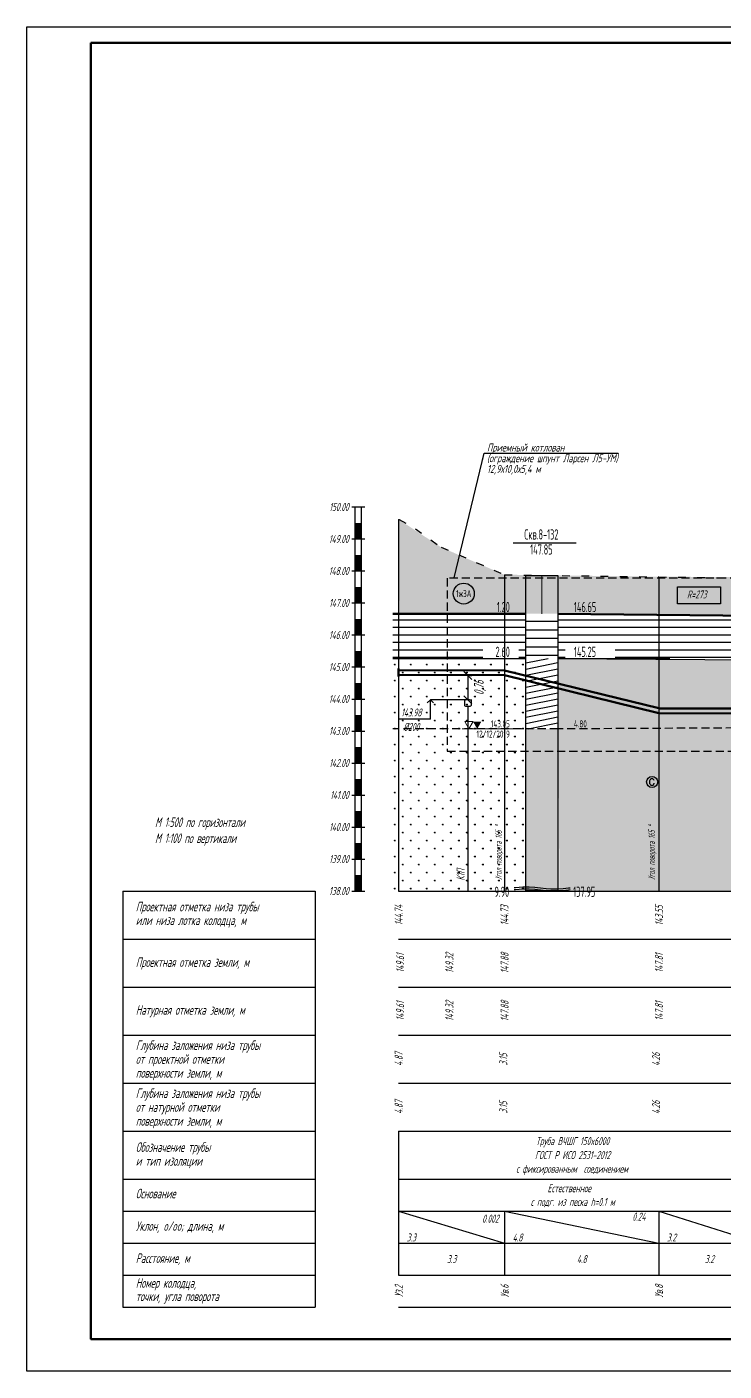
# Model space of a CAD drawing. Header units: metres. Extents: x -30 to 2050, y -904 to 400.
# Drawn here: x -29.9 to 187.8, y -904 to -484 of the extents above; entities that cross this region are included whole.
import ezdxf
from ezdxf import colors
from ezdxf.entities.mleader import LeaderData, LeaderLine
from ezdxf.enums import TextEntityAlignment as Align
from ezdxf.math import Vec2, Vec3

# ---------------------------------------------------------------- set-up
doc = ezdxf.new("R2010")
doc.units = ezdxf.units.M
doc.header["$LTSCALE"] = 0.2
doc.linetypes.add('ACAD_ISO03W100', pattern=[30, 12, -18])
doc.linetypes.add('штриховая', pattern=[19.05, 12.7, -6.35])
for name, color, linetype in [('Линейка', 7, 'Continuous'), ('МГТ_ИГ_Геология', 252, 'Continuous'), ('Примыкания', 7, 'Continuous'), ('Таблица', 7, 'Continuous'), ('Трубы', 7, 'Continuous'), ('Узлы', 7, 'Continuous'), ('Футляры', 7, 'Continuous'), ('Чёрная земля', 7, 'ACAD_ISO03W100')]:
    doc.layers.add(name, color=color, linetype=linetype)
doc.layers.add('МГТ_НВК_В1_выноски', color=7, linetype='Continuous', lineweight=30)
doc.styles.get("Standard").update_dxf_attribs({"font": 'SPDS.shx', "width": 0.7, "oblique": 15, "height": 3})
doc.styles.add('Стиль Simplex', font='simplex.shx')
doc.dimstyles.new('ISO-25', dxfattribs={"dimtxt": 2.5, "dimasz": 2.5, "dimexe": 1.25, "dimexo": 0.625, "dimtad": 1, "dimtxsty": 'Standard', "dimcen": 2.5, "dimadec": 0, "dimazin": 0, "dimtfac": 1, "dimtmove": 0, "dimatfit": 3, "dimfxl": 1, "dimarcsym": 0})

# ---------------------------------------------------------------- blocks, each defined once
blk = doc.blocks.new('_OBLIQUE')
at = {"color": 0, "linetype": 'ByBlock', "lineweight": -2}
blk.add_line((0.5, 0.5), (-0.5, -0.5), dxfattribs=at)
blk = doc.blocks.new('*D113')
at = {"layer": 'Defpoints', "color": 0, "transparency": 16777216}
for p in [(107.78, -686.65), (107.78, -694.22), (107.78, -694.22)]:
    blk.add_point(p, dxfattribs=at)
at = {"layer": 'Примыкания', "color": 0, "lineweight": -2, "transparency": 16777216}
for p, q in [((107.78, -686.65), (107.78, -694.22)), ((108.41, -686.65), (109.03, -686.65)), ((108.41, -694.22), (109.03, -694.22))]:
    blk.add_line(p, q, dxfattribs=at)
at = {"layer": 'Примыкания', "color": 0, "lineweight": -2, "transparency": 16777216, "xscale": 2.5, "yscale": 2.5, "zscale": 2.5}
for p, rotation in [((107.78, -686.65), 90), ((107.78, -694.22), 270)]:
    blk.add_blockref('_OBLIQUE', p, dxfattribs=dict(at, rotation=rotation))
at = {"layer": 'Примыкания', "color": 0, "transparency": 16777216, "insert": (111.58, -690.48), "char_height": 3, "width": 5.9313, "attachment_point": 5, "rotation": 90}
blk.add_mtext('0,76', dxfattribs=at)
blk = doc.blocks.new('DN')
at = {"linetype": 'Continuous', "lineweight": 30, "flags": 128}
for points in [[(-0.126, -0.007), (-0.117, -0.002), (-0.073, 0.011), (-0.033, 0.011), (0.003, 0), (0.02, -0.007), (0.039, -0.019), (0.074, -0.037), (0.103, -0.043), (0.125, -0.048), (0.151, -0.043), (0.18, -0.036), (0.213, -0.019), (0.223, -0.012)], [(-0.126, -0.068), (-0.117, -0.063), (-0.073, -0.05), (-0.033, -0.05), (0.003, -0.059), (0.02, -0.067), (0.039, -0.079), (0.074, -0.098), (0.103, -0.103), (0.125, -0.108), (0.151, -0.103), (0.18, -0.095), (0.213, -0.079), (0.223, -0.072)]]:
    blk.add_lwpolyline(points, dxfattribs=at)
blk = doc.blocks.new('круг1_-26_3_-64_')
at = {"layer": 'МГТ_ИГ_Геология', "true_color": 0xffffff}
blk.add_hatch(color=7, dxfattribs=at).paths.add_polyline_path([(-0.327, 0, 1), (0.327, 0, 1)])
at = {"color": 7, "lineweight": 25}
blk.add_circle((0, 0), 0.327, dxfattribs=at)
at = {"color": 7, "lineweight": 20, "style": 'Стиль Simplex', "width": 0.590909}
blk.add_text('1ж3А', height=0.22, dxfattribs=at).set_placement((0, 0), align=Align.MIDDLE_CENTER)
blk = doc.blocks.new('CCE')
at = {"layer": 'МГТ_ИГ_Геология', "flags": 128}
blk.add_lwpolyline([(0.238, 0.049), (0.229, 0.075), (0.212, 0.091), (0.196, 0.103), (0.17, 0.107), (0.147, 0.103), (0.131, 0.093), (0.119, 0.084), (0.112, 0.068), (0.103, 0.049), (0.096, 0.035), (0.096, 0.014), (0.096, -0.005), (0.096, -0.023), (0.1, -0.04), (0.114, -0.063), (0.131, -0.084), (0.142, -0.091), (0.168, -0.098), (0.191, -0.096), (0.203, -0.091), (0.226, -0.07), (0.233, -0.049), (0.238, -0.04), (0.238, -0.033)], dxfattribs=at)
at = {"layer": 'МГТ_ИГ_Геология'}
blk.add_circle((0.178, 0.004), 0.173, dxfattribs=at)
blk = doc.blocks.new('1жзА 273')
at = {"layer": 'МГТ_ИГ_Геология'}
blk.add_lwpolyline([(132.21, -236), (145.65, -236), (145.65, -241.29), (132.21, -241.29)], close=True, dxfattribs=at)
at = {"layer": 'МГТ_ИГ_Геология', "insert": (135.2, -237.1), "char_height": 2.5, "attachment_point": 1}
blk.add_mtext_dynamic_manual_height_columns('R=273', width=10.097, gutter_width=15, heights=[0], dxfattribs=at)

msp = doc.modelspace()

# ---------------------------------------------------------------- hatches: boundary and pattern name
at = {"layer": 'МГТ_ИГ_Геология'}
h = msp.add_hatch(dxfattribs=at)
h.set_pattern_fill('GR24', color=251, scale=10, style=0, pattern_type=2)
h.set_pattern_definition([(225, (-1229.8202, -849.687), (3e-16, -3), [2.1213, -2.1213407]), (315, (-1231.3202, -848.187), (3, 0), [2.1213, -2.1213407]), (45, (-1232.8202, -849.687), (0, 3), [2.1213, -2.1213407]), (135, (-1231.3202, -851.187), (-3, 3e-16), [2.1213, -2.1213407])])
h.paths.add_polyline_path([(704.00054, -659.04228), (704.00054, -664.00045), (694.00054, -665.53271), (694.00054, -659.06739)], flags=16)
h.paths.add_polyline_path([(585.66799, -671.91327), (585.66799, -658.91327), (585.66799, -660.08642), (585.66799, -670.85812)], flags=16)
h.paths.add_polyline_path([(585.66799, -671.91327), (580.41655, -671.91327), (633.49355, -672.79764), (696.27255, -674.03141), (694.00054, -674.04228), (694.00054, -665.53271), (704.00054, -664.00045), (704.00054, -674.03141), (854.61495, -680.79059), (918.04017, -683.6867), (973.70467, -686.22843), (1014.36144, -688.08489), (1071.95738, -690.71482), (1118.53325, -692.84155), (1155.9995, -694.37302), (1226.82857, -694.37302), (1226.82857, -675.00623), (1227.30334, -652.68925), (1202.7208, -651.97176), (1155.28347, -653.59751), (1153.57641, -649.79453), (1058.62721, -650.86251), (1054.62983, -658.00475), (888.50425, -658.82965), (710.92836, -659.04228), (533.03911, -658.70972), (481.93012, -660.59502), (388.00959, -658.75274), (326.35177, -657.04662), (221.86739, -656.16561), (160.9143, -655.71838), (119.07523, -655.15811), (112.70266, -652.3884), (106.33009, -649.6187), (105.37761, -649.18719), (99.4089, -646.59301), (86.16561, -637.92081), (86.47122, -667.37876), (139.20506, -667.37629), (181.43771, -667.81247), (231.3389, -668.32785), (292.38768, -668.95836), (362.24582, -669.67986), (452.29968, -670.60994), (509.92156, -671.20506), (575.66799, -671.89395), (575.66799, -658.91327), (585.66799, -658.91327)])
h = msp.add_hatch(dxfattribs=at)
h.set_pattern_fill('GR07', color=251, scale=10, style=0, pattern_type=2)
h.set_pattern_definition([(0, (-2666.324, -403.281), (0, 7), [81.65, 0]), (0, (-2666.324, -400.951), (0, 7), [81.65, 0]), (0, (-2666.324, -398.611), (0, 7), [81.65, 0])])
h.paths.add_polyline_path([(125.89599, -667.37129), (84.37602, -667.37129), (84.37602, -681.37129), (125.89599, -681.37129)])
h.paths.add_polyline_path([(575.66799, -671.91327), (135.89599, -667.37129), (135.89599, -681.37129), (575.66799, -683.91327)])
edge = h.paths.add_edge_path(flags=16)
edge.add_ellipse((357.1419, -676.7098), major_axis=(0, 3.27292), ratio=0.415503797, start_angle=0, end_angle=360)
h.paths.add_polyline_path([(694.00054, -674.04228), (585.66799, -671.91327), (585.66799, -683.91327), (694.00054, -689.04228)])
h.paths.add_polyline_path([(599.31799, -677.66327), (599.31799, -676.16327)], flags=16)
edge = h.paths.add_edge_path(flags=16)
edge.add_ellipse((675.83442, -682.06953), major_axis=(0, 3.27292), ratio=0.172306162, start_angle=0, end_angle=360)
edge = h.paths.add_edge_path(flags=17)
edge.add_ellipse((858.70706, -683.75755), major_axis=(0, 3.27292), ratio=0.029743145, start_angle=0, end_angle=360)
h.paths.add_polyline_path([(717.65054, -676.79228), (717.65054, -675.29228)], flags=16)
h.paths.add_polyline_path([(112.41158, -681.42129), (123.64599, -681.42129), (123.64599, -676.82476), (112.41158, -676.82476)])
h.paths.add_polyline_path([(345.60342, -677.81501), (345.60342, -674.51501)], flags=16)
h.paths.add_polyline_path([(138.14599, -681.42129), (153.78866, -681.42129), (153.78866, -676.5022), (138.14599, -676.5022)], flags=17)
h.paths.add_polyline_path([(562.21873, -684.01247), (573.41799, -683.96327), (573.42914, -679.10727), (562.22988, -679.15647)])
h.paths.add_polyline_path([(665.65584, -683.71953), (666.00154, -683.7295), (666.00154, -680.4295), (665.65584, -680.41953)], flags=16)
h.paths.add_polyline_path([(680.4796, -689.09228), (691.75054, -689.09228), (691.75054, -682.91736), (680.4796, -682.91736)])
h.paths.add_polyline_path([(848.52849, -685.40755), (848.52849, -682.10755)], flags=16)
h.paths.add_polyline_path([(706.25054, -689.09228), (719.95272, -689.05096), (719.93361, -684.58674), (706.23142, -684.62806)], flags=17)
h.paths.add_polyline_path([(1038.085, -689.29714), (704.00054, -674.04228), (704.00054, -689.04228)])
h.paths.add_polyline_path([(422.9897, -674.34022), (436.43215, -674.34022), (436.43215, -679.63484), (422.9897, -679.63484)], flags=16)
h.paths.add_polyline_path([(472.20601, -678.68726), (477.36684, -674.83516)], flags=16)
h.paths.add_polyline_path([(755.52254, -681.27009), (755.52254, -686.56471)], flags=16)
h.paths.add_polyline_path([(766.33778, -685.61712), (771.4986, -681.76503)], flags=16)
h = msp.add_hatch(dxfattribs=at)
h.set_pattern_fill('CONSIST', color=251, scale=0.84, angle=-44.999962, style=0, pattern_type=2)
h.set_pattern_definition([(8e-06, (101.7684, -2133.8713), (-9e-06, 2.667), [])])
h.paths.add_polyline_path([(125.89599, -667.37129), (135.89599, -667.37129), (135.89599, -681.37129), (125.89599, -681.37129)])
h = msp.add_hatch(dxfattribs=at)
h.set_pattern_fill('GR28', color=251, scale=10, style=0, pattern_type=2)
h.set_pattern_definition([(90, (-345.1565, -463.2728), (-2.5, 2.5), [0.11, -4.89]), (45, (-345.1565, -463.163), (-2.5, 2.5), [0.113137, -3.422397]), (0, (-345.0765, -463.0828), (2.5, 2.5), [0.11, -4.89]), (315, (-344.9665, -463.083), (2.5, 2.5), [0.113137, -3.422397]), (90, (-344.8865, -463.2728), (-2.5, 2.5), [0.11, -4.89]), (45, (-344.9665, -463.353), (-2.5, 2.5), [0.113137, -3.422397]), (0, (-345.0765, -463.3528), (2.5, 2.5), [0.11, -4.89]), (315, (-345.1565, -463.273), (2.5, 2.5), [0.113137, -3.422397])])
h.paths.add_polyline_path([(125.89599, -681.37129), (83.64622, -681.52749), (83.64622, -754.24061), (113.01426, -754.24061), (125.89599, -754.24061)])
h = msp.add_hatch(dxfattribs=at)
h.set_pattern_fill('CONSIST', color=251, scale=0.42, style=0, pattern_type=2)
h.set_pattern_definition([(11.30993, (130.896, -2133.8713), (-4.7146345, 0.942927), [])])
h.paths.add_polyline_path([(125.89599, -681.37129), (135.89599, -681.37129), (135.89599, -703.37129), (125.89599, -703.37129)])
h = msp.add_hatch(dxfattribs=at)
h.set_pattern_fill('GR28', color=251, scale=10, style=0, pattern_type=2)
h.set_pattern_definition([(90, (-292.9068, -463.116), (-2.5, 2.5), [0.11, -4.89]), (45, (-292.9068, -463.006), (-2.5, 2.5), [0.113137, -3.422397]), (0, (-292.8268, -462.926), (2.5, 2.5), [0.11, -4.89]), (315, (-292.7168, -462.926), (2.5, 2.5), [0.113137, -3.422397]), (90, (-292.6368, -463.116), (-2.5, 2.5), [0.11, -4.89]), (45, (-292.7168, -463.196), (-2.5, 2.5), [0.113137, -3.422397]), (0, (-292.8268, -463.196), (2.5, 2.5), [0.11, -4.89]), (315, (-292.9068, -463.116), (2.5, 2.5), [0.113137, -3.422397])])
h.paths.add_polyline_path([(329.16851, -682.48845), (329.16519, -687.98162), (330.05781, -692.8256), (331.76381, -697.09722), (334.2006, -700.87328), (337.28558, -704.2306), (344.70708, -709.7549), (352.0414, -713.77777), (362.56811, -718.45625), (374.92962, -722.78117), (390.76195, -727.11881), (412.49569, -731.72366), (435.515, -735.22787), (483.53515, -740.18123), (525.95004, -743.51957), (575.66799, -746.91327), (575.66799, -754.24061), (136.38006, -754.24061), (135.89599, -681.37129), (194.56085, -681.71038), (260.94548, -682.0941)])
at = {"layer": 'МГТ_ИГ_Геология', "true_color": 0x0000ff}
msp.add_hatch(color=5, dxfattribs=at).paths.add_polyline_path([(110.69861, -703.37129), (109.39861, -701.07129), (111.99861, -701.07129)])
at = {"layer": 'МГТ_ИГ_Геология'}
msp.add_hatch(color=251, dxfattribs=at).paths.add_polyline_path([(125.89599, -753.9862), (135.89599, -753.88349), (135.89599, -703.37129), (125.89599, -703.37129)])

# ---------------------------------------------------------------- linework, layer by layer
at = {"layer": 'Линейка'}
for p, q in [((71.57133, -634.00968, -0.01578), (75.57133, -634.00968, -0.01578)), ((72.57133, -754.00968, -0.01578), (72.57133, -634.00968, -0.01578)), ((74.57133, -754.00968, -0.01578), (74.57133, -634.00968, -0.01578)), ((71.57133, -644.00968, -0.01578), (75.57133, -644.00968, -0.01578)), ((71.57133, -654.00968, -0.01578), (75.57133, -654.00968, -0.01578)), ((71.57133, -664.00968, -0.01578), (75.57133, -664.00968, -0.01578)), ((71.57133, -674.00968, -0.01578), (75.57133, -674.00968, -0.01578)), ((71.57133, -684.00968, -0.01578), (75.57133, -684.00968, -0.01578)), ((71.57133, -694.00968, -0.01578), (75.57133, -694.00968, -0.01578)), ((71.57133, -704.00968, -0.01578), (75.57133, -704.00968, -0.01578)), ((71.57133, -714.00968, -0.01578), (75.57133, -714.00968, -0.01578)), ((71.57133, -724.00968, -0.01578), (75.57133, -724.00968, -0.01578)), ((71.57133, -734.00968, -0.01578), (75.57133, -734.00968, -0.01578)), ((71.57133, -744.00968, -0.01578), (75.57133, -744.00968, -0.01578)), ((71.57133, -754.00968, -0.01578), (75.57133, -754.00968, -0.01578)), ((72.57133, -754.00968, -0.01578), (74.57133, -754.00968, -0.01578))]:
    msp.add_line(p, q, dxfattribs=at)
for points in [[(72.57133, -644.00968, -0.01578), (72.57133, -639.00968, -0.01578), (74.57133, -644.00968, -0.01578), (74.57133, -639.00968, -0.01578)], [(72.57133, -654.00968, -0.01578), (72.57133, -649.00968, -0.01578), (74.57133, -654.00968, -0.01578), (74.57133, -649.00968, -0.01578)], [(72.57133, -664.00968, -0.01578), (72.57133, -659.00968, -0.01578), (74.57133, -664.00968, -0.01578), (74.57133, -659.00968, -0.01578)], [(72.57133, -674.00968, -0.01578), (72.57133, -669.00968, -0.01578), (74.57133, -674.00968, -0.01578), (74.57133, -669.00968, -0.01578)], [(72.57133, -684.00968, -0.01578), (72.57133, -679.00968, -0.01578), (74.57133, -684.00968, -0.01578), (74.57133, -679.00968, -0.01578)], [(72.57133, -694.00968, -0.01578), (72.57133, -689.00968, -0.01578), (74.57133, -694.00968, -0.01578), (74.57133, -689.00968, -0.01578)], [(72.57133, -704.00968, -0.01578), (72.57133, -699.00968, -0.01578), (74.57133, -704.00968, -0.01578), (74.57133, -699.00968, -0.01578)], [(72.57133, -714.00968, -0.01578), (72.57133, -709.00968, -0.01578), (74.57133, -714.00968, -0.01578), (74.57133, -709.00968, -0.01578)], [(72.57133, -724.00968, -0.01578), (72.57133, -719.00968, -0.01578), (74.57133, -724.00968, -0.01578), (74.57133, -719.00968, -0.01578)], [(72.57133, -734.00968, -0.01578), (72.57133, -729.00968, -0.01578), (74.57133, -734.00968, -0.01578), (74.57133, -729.00968, -0.01578)], [(72.57133, -744.00968, -0.01578), (72.57133, -739.00968, -0.01578), (74.57133, -744.00968, -0.01578), (74.57133, -739.00968, -0.01578)], [(72.57133, -754.00968, -0.01578), (72.57133, -749.00968, -0.01578), (74.57133, -754.00968, -0.01578), (74.57133, -749.00968, -0.01578)]]:
    msp.add_solid(points, dxfattribs=at)
at = {"layer": 'МГТ_ИГ_Геология', "lineweight": 25}
msp.add_line((121.9516, -645.1866, -0.01578), (141.5535, -645.1866, -0.01578), dxfattribs=at)
at = {"layer": 'МГТ_ИГ_Геология', "linetype": 'Continuous', "lineweight": 25}
for p, q in [((125.89599, -655.37129, -0.01578), (135.89599, -655.37129, -0.01578)), ((125.89599, -753.9862, -0.01578), (125.89599, -655.37129, -0.01578)), ((135.89599, -655.37129, -0.01578), (135.89599, -753.9862, -0.01578)), ((84.37602, -681.37129, -0.01578), (125.89599, -681.37129, -0.01578)), ((90.89599, -681.37129, -0.01578), (125.89599, -681.37129, -0.01578)), ((135.89599, -681.37129, -0.01578), (575.66799, -683.91327, -0.01578)), ((135.89599, -681.37129, -0.01578), (170.89599, -681.37129, -0.01578)), ((135.89599, -753.9862, -0.01578), (125.89599, -753.9862, -0.01578))]:
    msp.add_line(p, q, dxfattribs=at)
at = {"layer": 'МГТ_ИГ_Геология', "linetype": 'Continuous', "lineweight": 0}
msp.add_line((130.89599, -655.37129, -0.01578), (130.89599, -667.37129, -0.01578), dxfattribs=at)
at = {"layer": 'МГТ_ИГ_Геология', "lineweight": 50}
for p, q in [((84.37602, -667.37129, -0.01578), (125.89599, -667.37129, -0.01578)), ((135.89599, -667.37129, -0.01578), (575.66799, -671.91327, -0.01578))]:
    msp.add_line(p, q, dxfattribs=at)
at = {"layer": 'МГТ_ИГ_Геология', "color": 5, "linetype": 'штриховая', "lineweight": 30}
for p, q in [((575.66799, -700.91327, -0.01578), (135.89599, -703.37129, -0.01578)), ((135.89599, -703.37129, -0.01578), (84.37602, -703.37129, -0.01578))]:
    msp.add_line(p, q, dxfattribs=at)
at = {"layer": 'МГТ_ИГ_Геология', "color": 5, "linetype": 'Continuous', "lineweight": 0, "true_color": 0x0000ff, "flags": 128}
msp.add_lwpolyline([(106.04861, -703.37129), (124.66571, -703.37129), (108.09861, -703.37129), (106.79861, -701.07129), (109.39861, -701.07129), (108.09861, -703.37129)], dxfattribs=at)
at = {"layer": 'МГТ_НВК_В1_выноски', "color": 34, "linetype": 'штриховая'}
for p, q in [((230.34744, -656.28053, -0.01578), (101.34744, -656.28053, -0.01578)), ((101.34744, -710.28053, -0.01578), (230.34744, -710.28053, -0.01578))]:
    msp.add_line(p, q, dxfattribs=at)
at = {"layer": 'Примыкания', "color": 0}
for p, q in [((107.78023, -694.22343, -0.01578), (96.08379, -694.22343, -0.01578)), ((96.10945, -700.32601, -0.01578), (96.08379, -694.22343, -0.01578)), ((96.10945, -700.32601, -0.01578), (86.48007, -700.32601, -0.01578))]:
    msp.add_line(p, q, dxfattribs=at)
at = {"layer": 'Примыкания'}
for p, q in [((106.75423, -694.42863, -0.01578), (106.75423, -696.07023, -0.01578)), ((108.80623, -694.42863, -0.01578), (108.80623, -696.07023, -0.01578))]:
    msp.add_line(p, q, dxfattribs=at)
at = {"layer": 'Примыкания', "color": 0, "elevation": -0.01578, "flags": 128}
msp.add_lwpolyline([(97.08379, -695.22343), (96.08379, -694.22343), (95.08379, -695.22343)], dxfattribs=at)
at = {"layer": 'Примыкания'}
for centre, start_param, end_param in [((107.78023, -694.42863, -0.01578), 0, 3.141592654), ((107.78023, -696.07023, -0.01578), 3.141592654, 6.283185307)]:
    msp.add_ellipse(centre, major_axis=(1.026, 0), ratio=0.2, start_param=start_param, end_param=end_param, dxfattribs=at)
at = {"layer": 'Таблица'}
for p, q in [((0.07133, -754.00968, -0.01578), (60.07133, -754.00968, -0.01578)), ((0.07133, -754.00968, -0.01578), (0.07133, -834.00968, -0.01578)), ((0.07133, -754.00968, -0.01578), (0.07133, -884.00968, -0.01578)), ((60.07133, -754.00968, -0.01578), (60.07133, -769.00968, -0.01578)), ((86.16561, -754.00968, -0.01578), (1227.30334, -754.00968, -0.01578)), ((0.07133, -769.00968, -0.01578), (60.07133, -769.00968, -0.01578)), ((60.07133, -769.00968, -0.01578), (60.07133, -784.00968, -0.01578)), ((86.16561, -769.00968, -0.01578), (1227.30334, -769.00968, -0.01578)), ((0.07133, -784.00968, -0.01578), (60.07133, -784.00968, -0.01578)), ((0.07133, -784.00968, -0.01578), (60.07133, -784.00968, -0.01578)), ((60.07133, -784.00968, -0.01578), (60.07133, -799.00968, -0.01578)), ((86.16561, -784.00968, -0.01578), (1227.30334, -784.00968, -0.01578)), ((0.07133, -799.00968, -0.01578), (60.07133, -799.00968, -0.01578)), ((60.07133, -799.00968, -0.01578), (60.07133, -814.00968, -0.01578)), ((86.16561, -799.00968, -0.01578), (1227.30334, -799.00968, -0.01578)), ((0.07133, -814.00968, -0.01578), (60.07133, -814.00968, -0.01578)), ((60.07133, -814.00968, -0.01578), (60.07133, -829.00968, -0.01578)), ((86.16561, -814.00968, -0.01578), (1227.30334, -814.00968, -0.01578)), ((0.07133, -829.00968, -0.01578), (60.07133, -829.00968, -0.01578)), ((60.07133, -829.00968, -0.01578), (60.07133, -844.00968, -0.01578)), ((86.16561, -829.00968, -0.01578), (1227.30334, -829.00968, -0.01578)), ((86.16561, -829.00968, -0.01578), (86.16561, -844.00968, -0.01578)), ((0.07133, -844.00968, -0.01578), (60.07133, -844.00968, -0.01578)), ((0.07133, -844.00968, -0.01578), (60.07133, -844.00968, -0.01578)), ((60.07133, -844.00968, -0.01578), (60.07133, -854.00968, -0.01578)), ((86.16561, -844.00968, -0.01578), (86.16561, -854.00968, -0.01578)), ((86.16561, -844.00968, -0.01578), (1227.30334, -844.00968, -0.01578)), ((0.07133, -854.00968, -0.01578), (60.07133, -854.00968, -0.01578)), ((60.07133, -854.00968, -0.01578), (60.07133, -864.00968, -0.01578)), ((86.16561, -854.00968, -0.01578), (86.16561, -864.00968, -0.01578)), ((86.16561, -854.00968, -0.01578), (119.2469, -864.00968, -0.01578)), ((86.16561, -854.00968, -0.01578), (1227.30334, -854.00968, -0.01578)), ((119.2469, -854.00968, -0.01578), (119.2469, -864.00968, -0.01578)), ((119.2469, -854.00968, -0.01578), (167.43741, -864.00968, -0.01578)), ((167.43741, -854.00968, -0.01578), (167.43741, -864.00968, -0.01578)), ((167.43741, -854.00968, -0.01578), (198.9442, -864.00968, -0.01578)), ((0.07133, -864.00968, -0.01578), (60.07133, -864.00968, -0.01578)), ((60.07133, -864.00968, -0.01578), (60.07133, -874.00968, -0.01578)), ((86.16561, -864.00968, -0.01578), (86.16561, -874.00968, -0.01578)), ((86.16561, -864.00968, -0.01578), (1227.30334, -864.00968, -0.01578)), ((119.2469, -864.00968, -0.01578), (119.2469, -874.00968, -0.01578)), ((167.43741, -864.00968, -0.01578), (167.43741, -874.00968, -0.01578)), ((0.07133, -874.00968, -0.01578), (60.07133, -874.00968, -0.01578)), ((60.07133, -874.00968, -0.01578), (60.07133, -884.00968, -0.01578)), ((86.16561, -874.00968, -0.01578), (1227.30334, -874.00968, -0.01578)), ((0.07133, -884.00968, -0.01578), (60.07133, -884.00968, -0.01578)), ((86.16561, -884.00968, -0.01578), (1227.30334, -884.00968, -0.01578))]:
    msp.add_line(p, q, dxfattribs=at)
at = {"layer": 'Трубы', "lineweight": 50}
for p, q in [((86.16561, -687.01856, -0.01578), (86.16561, -684.46344, -0.01578)), ((86.16561, -685.00967, -0.01578), (119.2469, -685.07584, -0.01578)), ((86.16561, -686.50968, -0.01578), (119.2469, -686.57584, -0.01578)), ((119.2469, -685.06536, -0.01578), (167.43741, -696.86536, -0.01578)), ((119.2469, -686.60968, -0.01578), (167.43741, -698.40968, -0.01578)), ((167.43741, -696.94666, -0.01578), (193.9442, -696.99967, -0.01578)), ((167.43741, -698.44666, -0.01578), (193.9442, -698.49967, -0.01578))]:
    msp.add_line(p, q, dxfattribs=at)
at = {"layer": 'Узлы'}
for p, q in [((86.16561, -637.92081, -0.01578), (86.16561, -754.00968, -0.01578)), ((119.2469, -655.21519, -0.01578), (119.2469, -754.00968, -0.01578)), ((167.43741, -655.86094, -0.01578), (167.43741, -754.00968, -0.01578)), ((86.16561, -686.60968, -0.01578), (86.16561, -754.00968, -0.01578)), ((119.2469, -686.71263, -0.01578), (119.2469, -754.00968, -0.01578)), ((107.78023, -696.27543, -0.01578), (107.78023, -754.00968, -0.01578)), ((167.43741, -698.54666, -0.01578), (167.43741, -754.00968, -0.01578))]:
    msp.add_line(p, q, dxfattribs=at)
at = {"layer": 'Футляры', "color": 34}
msp.add_solid([(125.12991, -656.0506, -0.01578), (125.06768, -656.23265, -0.01578), (124.83132, -656.0564, -0.01578)], dxfattribs=at)
at = {"layer": 'Чёрная земля'}
for p, q in [((86.16561, -637.92081, -0.01578), (86.30021, -637.91046, -0.01578)), ((86.30021, -637.91046, -0.01578), (91.38498, -640.82774, -0.01578)), ((91.38498, -640.82774, -0.01578), (99.4089, -646.59301, -0.01578)), ((99.4089, -646.59301, -0.01578), (119.2469, -655.21519, -0.01578)), ((119.2469, -655.21519, -0.01578), (167.43741, -655.86094, -0.01578)), ((167.43741, -655.86094, -0.01578), (198.9442, -656.28312, -0.01578))]:
    msp.add_line(p, q, dxfattribs=at)

# ---------------------------------------------------------------- block references
at = {"layer": 'МГТ_ИГ_Геология', "color": 3}
msp.add_blockref('1жзА 273', (40.99558, -423.00877), dxfattribs=at)
at = {"layer": 'МГТ_ИГ_Геология', "yscale": 10, "zscale": 10}
for name, p, xscale in [('CCE', (163.54457, -719.97739), 10), ('DN', (128.54599, -752.85144, -0.01578), 50)]:
    msp.add_blockref(name, p, dxfattribs=dict(at, xscale=xscale))

# ---------------------------------------------------------------- texts
at = {"oblique": 15.0000004, "width": 0.7}
for p in [(118.32144, -750.50968, -0.01578), (166.17181, -750.50968, -0.01578)]:
    msp.add_text('Угол поворота 165 %%D', height=2, rotation=90.0000025, dxfattribs=at).set_placement(p)
at = {"layer": 'Линейка', "oblique": 15.0000004, "width": 0.7}
for s, p in [('150.00', (70.57133, -634.00968, -0.01578)), ('149.00', (70.57133, -644.00968, -0.01578)), ('148.00', (70.57133, -654.00968, -0.01578)), ('147.00', (70.57133, -664.00968, -0.01578)), ('146.00', (70.57133, -674.00968, -0.01578)), ('145.00', (70.57133, -684.00968, -0.01578)), ('144.00', (70.57133, -694.00968, -0.01578)), ('143.00', (70.57133, -704.00968, -0.01578)), ('142.00', (70.57133, -714.00968, -0.01578)), ('141.00', (70.57133, -724.00968, -0.01578)), ('140.00', (70.57133, -734.00968, -0.01578)), ('139.00', (70.57133, -744.00968, -0.01578)), ('138.00', (70.57133, -754.00968, -0.01578))]:
    msp.add_text(s, height=2.5, dxfattribs=at).set_placement(p, align=Align.MIDDLE_RIGHT)
at = {"layer": 'МГТ_ИГ_Геология', "lineweight": 25, "style": 'Стиль Simplex', "width": 0.5625}
msp.add_text('Скв.8-132', height=3.2, dxfattribs=at).set_placement((130.74136, -644.1866, -0.01578), align=Align.CENTER)
msp.add_text('147.85', height=3.2, dxfattribs=at).set_placement((130.74136, -645.6866, -0.01578), align=Align.TOP_CENTER)
for s, p in [('1.20', (120.89599, -666.87129, -0.01578)), ('2.60', (120.89599, -680.87129, -0.01578))]:
    msp.add_text(s, height=3.2, dxfattribs=at).set_placement(p, align=Align.RIGHT)
for s, p in [('146.65', (140.89599, -666.87129, -0.01578)), ('145.25', (140.89599, -680.87129, -0.01578))]:
    msp.add_text(s, height=3.2, dxfattribs=at).set_placement(p)
at = {"layer": 'МГТ_ИГ_Геология', "color": 5, "lineweight": 25, "true_color": 0x0000ff, "style": 'Стиль Simplex', "width": 0.590909}
msp.add_text('143.05', height=2.2, dxfattribs=at).set_placement((120.89599, -702.87129, -0.01578), align=Align.RIGHT)
msp.add_text('4.80', height=2.2, dxfattribs=at).set_placement((140.89599, -702.87129, -0.01578))
msp.add_text('12/12/2019', height=2.2, dxfattribs=at).set_placement((120.89599, -703.87129, -0.01578), align=Align.TOP_RIGHT)
at = {"layer": 'МГТ_ИГ_Геология', "lineweight": 25, "style": 'Стиль Simplex', "width": 0.5625}
msp.add_text('9.90', height=3.2, dxfattribs=at).set_placement((120.6778, -752.64439, -0.01578), align=Align.TOP_RIGHT)
msp.add_text('137.95', height=3.2, dxfattribs=at).set_placement((140.6778, -752.64439, -0.01578), align=Align.TOP_LEFT)
at = {"layer": 'Таблица', "oblique": 15.0000004, "width": 0.7}
for s, p in [('143.98', (90.10435, -698.22298, -0.01578)), ('%%C200', (90.10435, -702.72298, -0.01578)), ('ГОСТ Р ИСО 2531-2012 ', (141.01578, -836.50848, -0.01578)), ('с фиксированным  соединением  ', (141.39609, -840.79587, -0.01578)), ('3.3', (102.70626, -869.00968, -0.01578)), ('4.8', (143.34216, -869.00968, -0.01578)), ('3.2', (183.1908, -869.00968, -0.01578))]:
    msp.add_text(s, height=2.5, dxfattribs=at).set_placement(p, align=Align.MIDDLE_CENTER)
at = {"layer": 'Таблица', "oblique": 15.0000004}
for s, height, width, p in [('М 1:500 по горизонтали', 3, 0.7, (10.07133, -734.00968, -0.01578)), ('М 1:100 по вертикали', 3, 0.7, (10.07133, -739.00968, -0.01578)), ('Проектная отметка низа трубы', 3, 0.8, (4.07133, -760.37563, -0.01578)), ('или низа лотка колодца, м', 3, 0.8, (4.07133, -764.64915, -0.01578)), ('Проектная отметка земли, м', 3, 0.8, (4.07133, -777.71781, -0.01578)), ('Натурная отметка земли, м', 3, 0.8, (4.07133, -792.676, -0.01578)), ('Глубина заложения низа трубы', 3, 0.8, (4.07133, -803.66316, -0.01578)), ('от проектной отметки', 3, 0.8, (4.07133, -808.00667, -0.01578)), ('поверхности земли, м', 3, 0.8, (4.07133, -812.35018, -0.01578)), ('Глубина заложения низа трубы', 3, 0.8, (4.07133, -818.66316, -0.01578)), ('от натурной отметки', 3, 0.8, (4.07133, -823.00667, -0.01578)), ('поверхности земли, м', 3, 0.8, (4.07133, -827.35018, -0.01578)), ('Обозначение трубы', 3, 0.8, (4.07133, -835.51058, -0.01578)), ('и тип изоляции', 3, 0.8, (4.07133, -839.85409, -0.01578)), ('Основание', 3, 0.8, (4.07133, -850.02429, -0.01578)), ('Естественное', 2.5, 0.7, (132.64348, -848.12101, -0.01578)), ('с подг. из песка h=0.1 м', 2.5, 0.7, (127.38988, -852.39123, -0.01578)), ('Уклон, o/oo; длина, м', 3, 0.8, (4.07133, -860.17988, -0.01578)), ('3.3', 2.5, 0.7, (88.66561, -863.50968, -0.01578)), ('4.8', 2.5, 0.7, (121.7469, -863.50968, -0.01578)), ('3.2', 2.5, 0.7, (169.93741, -863.50968, -0.01578)), ('Расстояние, м', 3, 0.8, (4.07133, -870.20623, -0.01578)), ('Номер колодца,', 3, 0.8, (4.07133, -877.97749, -0.01578)), ('точки, угла поворота', 3, 0.8, (4.07133, -882.14144, -0.01578))]:
    msp.add_text(s, height=height, dxfattribs=dict(at, width=width)).set_placement(p)
at = {"layer": 'Таблица', "oblique": 15.0000004, "width": 0.7}
msp.add_text('К1П', height=2.5, rotation=90.0000025, dxfattribs=at).set_placement((106.76592, -750.77218, -0.01578))
for s, p in [('144.74', (86.16561, -761.50968, -0.01578)), ('149.61', (86.61271, -776.50968, -0.01578)), ('149.32', (102.00284, -776.50968, -0.01578)), ('147.88', (119.2469, -776.50968, -0.01578)), ('147.88', (119.2469, -776.50968, -0.01578)), ('147.81', (167.43741, -776.50968, -0.01578)), ('147.81', (167.43741, -776.50968, -0.01578)), ('149.61', (86.61271, -791.50968, -0.01578)), ('149.32', (102.00284, -791.50968, -0.01578)), ('147.88', (119.2469, -791.50968, -0.01578)), ('147.88', (119.2469, -791.50968, -0.01578)), ('147.81', (167.43741, -791.50968, -0.01578)), ('147.81', (167.43741, -791.50968, -0.01578)), ('4.87', (86.16561, -806.50968, -0.01578)), ('4.87', (86.16561, -821.50968, -0.01578)), ('Уз.2', (86.16561, -879.00968, -0.01578)), ('Ув.6', (119.2469, -879.00968, -0.01578)), ('Ув.8', (167.43741, -879.00968, -0.01578))]:
    msp.add_text(s, height=2.5, rotation=90.0000025, dxfattribs=at).set_placement(p, align=Align.MIDDLE_CENTER)
for s, p in [('144.73', (120.45833, -761.61558, -0.01578)), ('143.55', (168.69485, -761.61578, -0.01578))]:
    msp.add_text(s, height=2.5, rotation=90.0000025, dxfattribs=at).set_placement(p, align=Align.CENTER)
for s, p in [('3.15', (117.57565, -806.61617, -0.01578)), ('4.26', (165.27761, -806.61617, -0.01578)), ('3.15', (117.57565, -821.61617, -0.01578)), ('4.26', (165.27761, -821.61617, -0.01578))]:
    msp.add_text(s, height=2.5, rotation=90.0000025, dxfattribs=at).set_placement(p, align=Align.TOP_CENTER)
msp.add_text('Труба ВЧШГ 150x6000 ', height=2.5, dxfattribs=at).set_placement((141.01578, -833.38348, -0.01578), align=Align.CENTER)
for s, p in [('0.002', (117.40242, -855.12066, -0.01578)), ('0.24', (163.26273, -854.50968, -0.01578))]:
    msp.add_text(s, height=2.5, dxfattribs=at).set_placement(p, align=Align.TOP_RIGHT)

# ---------------------------------------------------------------- dimensions: what is measured, and where the dimension line sits
at = {"layer": 'Примыкания'}
dim = msp.add_linear_dim(base=(107.78023, -694.22343, -0.01578), p1=(107.78023, -686.65291, -0.01578), p2=(107.78023, -694.22343, -0.01578), angle=270, dimstyle='ISO-25', override={"dimlfac": 0.1, "dimblk": 'OBLIQUE', "dimtmove": 2}, dxfattribs=at)
dim.commit()
dim.dimension.update_dxf_attribs({"geometry": '*D113', "text_midpoint": (111.57885, -690.48146, -0.01578), "dimtype": 161})

# ---------------------------------------------------------------- next in the draw order: leaders
at = {"layer": 'Футляры', "color": 34}
ml = msp.add_multileader_mtext('Standard', dxfattribs=at)
ml.set_content('\\A1;{\\Q15;\\W0.9;Приемный котлован \\P(ограждение шпунт Ларсен Л5-УМ)\\P12,9х10,0х5,4 м}', color=34)
ml.set_leader_properties(lineweight=-1)
ml.build(insert=Vec2(0, 0))
ml.multileader.update_dxf_attribs({"text_left_attachment_type": 6, "text_right_attachment_type": 6, "dogleg_length": 0.36, "arrow_head_size": 0.18})
ctx = ml.context
ctx.base_point, ctx.char_height, ctx.arrow_head_size, ctx.landing_gap_size, ctx.plane_origin = Vec3(113.24693, -617.19448, -0.01578), 2.5, 0.18, 0.5, Vec3(140.81115, -503.00444, -0.01578)
ctx.left_attachment, ctx.right_attachment = 6, 6
notes = []
notes.append((ctx, [(0, (1, 1, 0), (112.88693, -617.19448, -0.01578), (1, 0), 0.36, [(0, [(103.43852, -656.28053, -0.01578)], 0, [])])]))
ctx.mtext.insert, ctx.mtext.defined_height, ctx.mtext.line_spacing_factor, ctx.mtext.flow_direction = Vec3(113.74693, -614.19448, -0.01578), 0.59049, 0.8, 5
ctx.mtext.has_bg_fill, ctx.mtext.bg_color, ctx.mtext.bg_scale_factor, ctx.mtext.bg_transparency, ctx.mtext.use_window_bg_color = 1, -1027028792, 1.5, 0, 1
for ctx, leaders in notes:
    for number, flags, end, landing, length, lines in leaders:
        leader = LeaderData()
        leader.index, (leader.has_last_leader_line, leader.has_dogleg_vector, leader.attachment_direction) = number, flags
        leader.last_leader_point, leader.dogleg_vector, leader.dogleg_length = Vec3(end), Vec3(landing), length
        for number, points, colour, breaks in lines:
            line = LeaderLine()
            line.index, line.vertices, line.color, line.breaks = number, Vec3.list(points), colors.encode_raw_color(colour), breaks
            leader.lines.append(line)
        ctx.leaders.append(leader)

# ---------------------------------------------------------------- next in the draw order: linework, layer by layer
at = {"elevation": -0.01578}
msp.add_lwpolyline([(1456.07133, -904.00968), (-29.92867, -904.00968), (-29.92867, -484.00968), (1456.07133, -484.00968)], close=True, dxfattribs=at)
at = {"color": 7, "linetype": 'Continuous', "lineweight": 50, "elevation": -0.01578}
msp.add_lwpolyline([(-9.92867, -489.00968), (1451.07133, -489.00968), (1451.07133, -894.00968), (-9.92867, -894.00968)], close=True, dxfattribs=at)
at = {"layer": 'МГТ_НВК_В1_выноски', "color": 34, "linetype": 'штриховая'}
msp.add_line((101.34744, -656.28053, -0.01578), (101.34744, -710.28053, -0.01578), dxfattribs=at)

# ---------------------------------------------------------------- next in the draw order: block references
at = {"layer": 'МГТ_ИГ_Геология', "xscale": 10, "yscale": 10, "zscale": 10}
msp.add_blockref('круг1_-26_3_-64_', (106.49997, -661.08755), dxfattribs=at)

doc.saveas('drawing.dxf')
